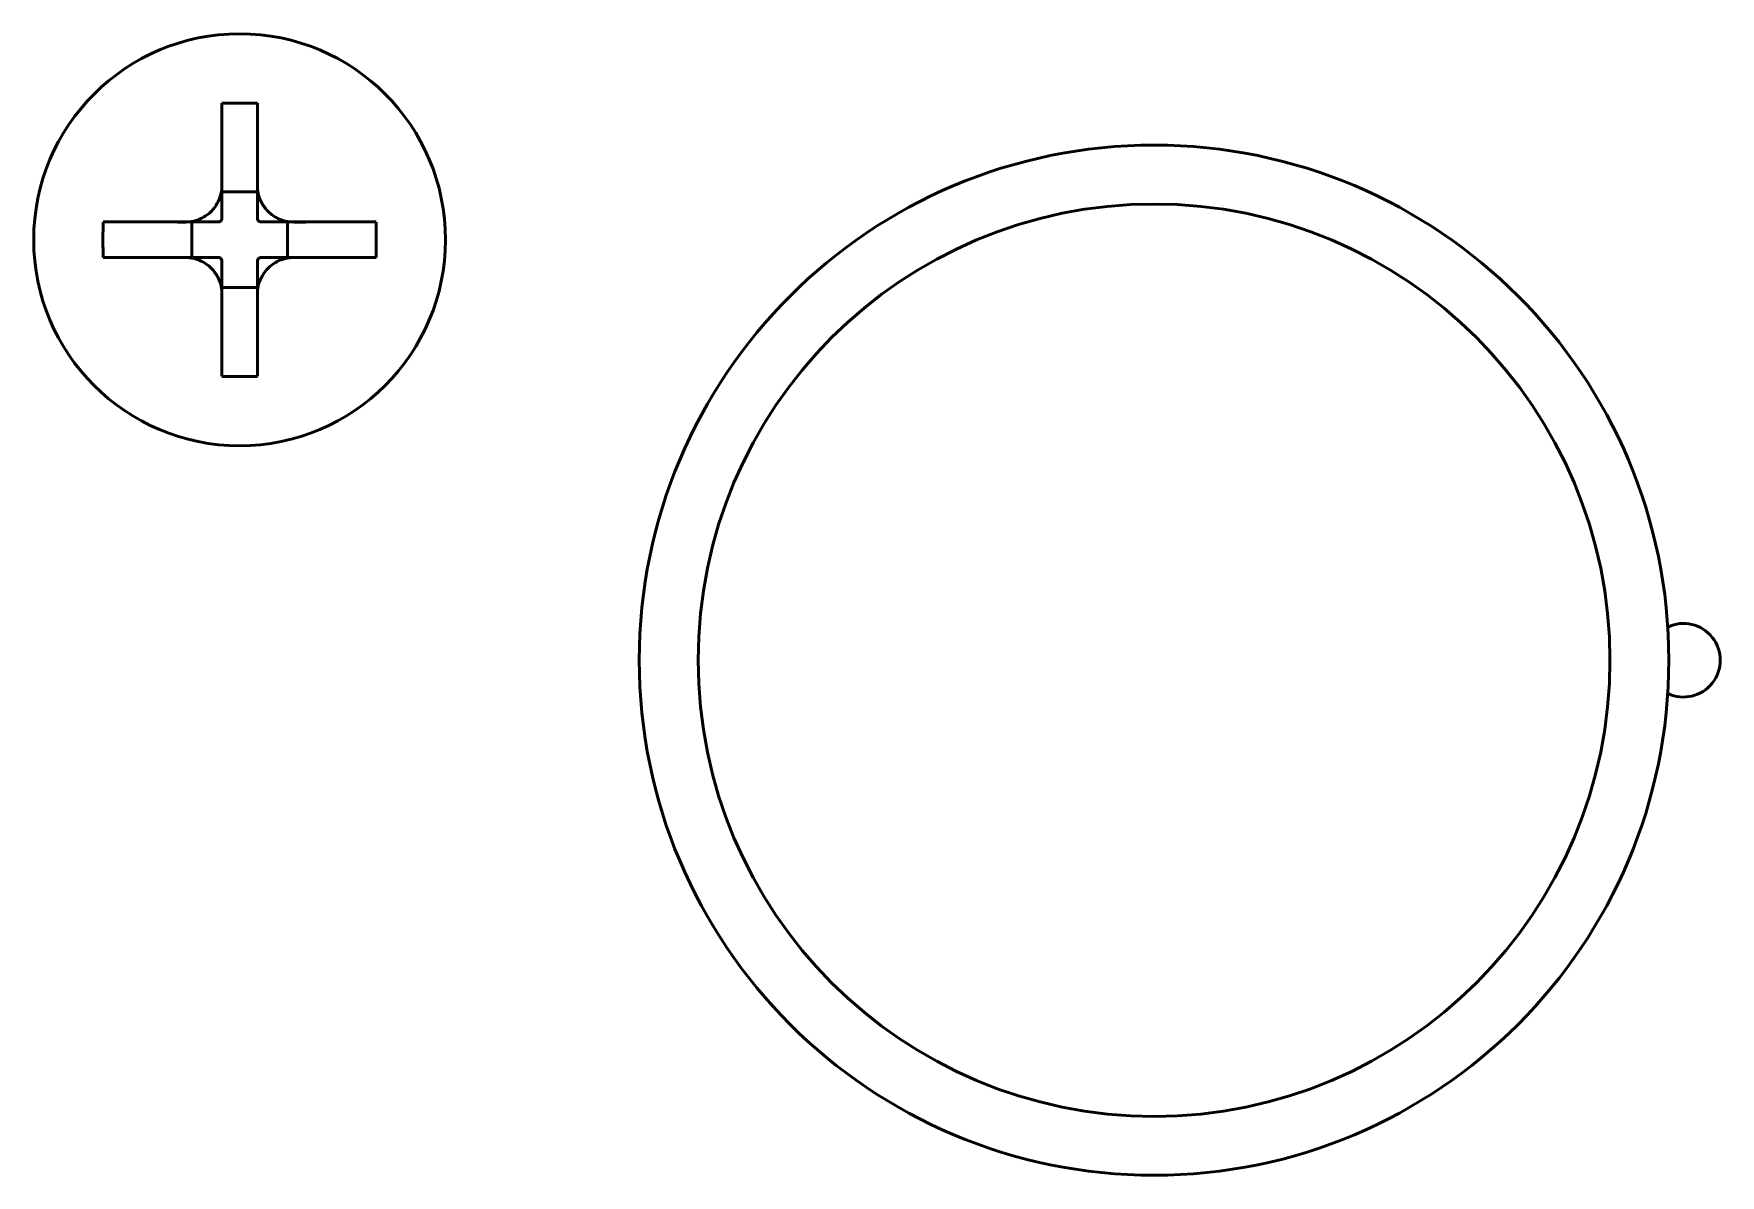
# Model space of a CAD drawing. Header units: millimetres. Extents: x -232 to 1390, y -69 to 653.
# Drawn here: x 547.44 to 570.37, y 350.25 to 365.77 of the extents above; entities that cross this region are included whole.
import ezdxf

# ---------------------------------------------------------------- set-up
doc = ezdxf.new("R2010")
doc.units = ezdxf.units.MM
doc.layers.add('Видимый контур (ГОСТ)', color=7, linetype='Continuous', lineweight=50)

msp = doc.modelspace()

# ---------------------------------------------------------------- linework, layer by layer
at = {"layer": 'Видимый контур (ГОСТ)'}
for p, q in [((549.997, 364.825), (549.997, 363.619)), ((550.48, 364.825), (550.48, 363.619)), ((550.48, 363.619), (549.997, 363.619)), ((548.383, 363.211), (549.588, 363.211)), ((549.588, 363.211), (549.588, 362.728)), ((550.888, 362.728), (550.888, 363.211)), ((552.094, 363.211), (550.888, 363.211)), ((548.383, 362.728), (549.588, 362.728)), ((552.094, 362.728), (550.888, 362.728)), ((549.997, 362.319), (550.48, 362.319)), ((549.997, 361.113), (549.997, 362.319)), ((550.48, 362.319), (550.48, 361.113))]:
    msp.add_line(p, q, dxfattribs=at)
for radius in [7, 6.2]:
    msp.add_circle((562.673, 357.255), radius, dxfattribs=at)
for centre, radius, start, end in [((550.238, 362.969), 2.8, 0, 180), ((550.238, 362.969), 2.8, 180, 0), ((569.873, 357.254), 0.5, 244.5919, 115.4065)]:
    msp.add_arc(centre, radius, start, end, dxfattribs=at)
for centre, major_axis, start_param, end_param in [((550.238, 361.881), (-6.01, 0), 4.672227, 4.752551), ((551.32, 362.969), (0, -5.997), 4.672183, 4.712433), ((549.157, 362.969), (0, 5.997), 4.712345, 4.752595), ((551.32, 362.969), (0, -5.997), 4.712345, 4.752595), ((549.157, 362.969), (0, 5.997), 4.672183, 4.712433), ((550.238, 364.057), (6.01, 0), 4.672227, 4.752551)]:
    msp.add_ellipse(centre, major_axis=major_axis, ratio=0.490261, start_param=start_param, end_param=end_param, dxfattribs=at)
for points, knots in [([(549.997, 364.825), (549.997, 364.531), (549.997, 364.212), (549.997, 363.803), (549.999, 363.721), (549.995, 363.644), (549.99, 363.609), (549.969, 363.533), (549.952, 363.497), (549.894, 363.393), (549.848, 363.35), (549.779, 363.292), (549.725, 363.261), (549.635, 363.227), (549.596, 363.217), (549.495, 363.207), (549.417, 363.211), (549.018, 363.211), (548.686, 363.211), (548.383, 363.211)], [0, 0, 0, 0, 0.092439, 0.092439, 0.122761, 0.122761, 0.149464, 0.149464, 0.181365, 0.181365, 0.254277, 0.254277, 0.417711, 0.417711, 0.537104, 0.537104, 0.717609, 0.717609, 1.42787, 1.42787, 1.42787, 1.42787]), ([(552.094, 363.211), (551.818, 363.211), (551.519, 363.211), (551.104, 363.211), (550.992, 363.205), (550.878, 363.218), (550.839, 363.227), (550.746, 363.263), (550.689, 363.297), (550.595, 363.382), (550.564, 363.427), (550.521, 363.505), (550.506, 363.541), (550.487, 363.612), (550.482, 363.648), (550.479, 363.721), (550.48, 363.804), (550.48, 364.213), (550.48, 364.532), (550.48, 364.825)], [0, 0, 0, 0, 0.086923, 0.086923, 0.1250668, 0.1250668, 0.1460642, 0.1460642, 0.1764191, 0.1764191, 0.2041824, 0.2041824, 0.2287879, 0.2287879, 0.2523015, 0.2523015, 0.2766972, 0.2766972, 0.3493568, 0.3493568, 0.3493568, 0.3493568]), ([(549.997, 363.619), (549.997, 363.562), (549.997, 363.504), (549.997, 363.446), (549.997, 363.434), (549.997, 363.422), (549.997, 363.409), (549.997, 363.393), (549.997, 363.377), (549.997, 363.361), (549.997, 363.35), (549.997, 363.339), (549.997, 363.328), (549.997, 363.316), (549.997, 363.303), (549.997, 363.291), (549.997, 363.287), (549.997, 363.282), (549.997, 363.278), (549.997, 363.272), (549.997, 363.266), (549.997, 363.263), (549.997, 363.257), (549.997, 363.255), (549.997, 363.252), (549.996, 363.251), (549.996, 363.246), (549.992, 363.239), (549.99, 363.235), (549.987, 363.229), (549.983, 363.225), (549.98, 363.222), (549.976, 363.22), (549.972, 363.218), (549.963, 363.212), (549.958, 363.211), (549.955, 363.211), (549.952, 363.211), (549.95, 363.211), (549.94, 363.211), (549.926, 363.211), (549.904, 363.211), (549.885, 363.211), (549.873, 363.211), (549.862, 363.211), (549.85, 363.211), (549.836, 363.211), (549.821, 363.211), (549.806, 363.211), (549.793, 363.211), (549.78, 363.211), (549.767, 363.211), (549.731, 363.211), (549.694, 363.211), (549.657, 363.211), (549.64, 363.211), (549.623, 363.211), (549.606, 363.211), (549.6, 363.211), (549.594, 363.211), (549.588, 363.211)], [0, 0, 0, 0, 0.01728179, 0.01728179, 0.01728179, 0.02100382, 0.02100382, 0.02100382, 0.02577911, 0.02577911, 0.02577911, 0.02916197, 0.02916197, 0.02916197, 0.03278711, 0.03278711, 0.03278711, 0.03412303, 0.03412303, 0.03412303, 0.03602501, 0.03602501, 0.03602501, 0.03897287, 0.03897287, 0.03897287, 0.04130395, 0.04130395, 0.04130395, 0.04277445, 0.04277445, 0.04277445, 0.04386353, 0.04386353, 0.04386353, 0.04650304, 0.04650304, 0.04650304, 0.05027454, 0.05027454, 0.05027454, 0.05593512, 0.05593512, 0.05593512, 0.05935894, 0.05935894, 0.05935894, 0.06382722, 0.06382722, 0.06382722, 0.06769456, 0.06769456, 0.06769456, 0.07865376, 0.07865376, 0.07865376, 0.08375762, 0.08375762, 0.08375762, 0.0855489, 0.0855489, 0.0855489, 0.0855489]), ([(550.888, 363.211), (550.873, 363.211), (550.858, 363.211), (550.842, 363.211), (550.821, 363.211), (550.8, 363.211), (550.778, 363.211), (550.757, 363.211), (550.736, 363.211), (550.714, 363.211), (550.686, 363.211), (550.657, 363.211), (550.629, 363.211), (550.618, 363.211), (550.607, 363.211), (550.596, 363.211), (550.581, 363.211), (550.566, 363.211), (550.552, 363.211), (550.542, 363.211), (550.534, 363.211), (550.53, 363.211), (550.524, 363.211), (550.524, 363.21), (550.519, 363.212), (550.516, 363.212), (550.513, 363.213), (550.508, 363.216), (550.504, 363.218), (550.498, 363.221), (550.494, 363.225), (550.491, 363.228), (550.489, 363.231), (550.487, 363.235), (550.48, 363.248), (550.48, 363.252), (550.48, 363.255), (550.48, 363.257), (550.48, 363.261), (550.48, 363.267), (550.48, 363.307), (550.48, 363.372), (550.48, 363.425), (550.48, 363.484), (550.48, 363.542), (550.48, 363.601), (550.48, 363.607), (550.48, 363.613), (550.48, 363.619)], [0, 0, 0, 0, 0.00462031, 0.00462031, 0.00462031, 0.01100143, 0.01100143, 0.01100143, 0.01741779, 0.01741779, 0.01741779, 0.02594192, 0.02594192, 0.02594192, 0.02929562, 0.02929562, 0.02929562, 0.03369339, 0.03369339, 0.03369339, 0.03641225, 0.03641225, 0.03641225, 0.0397435, 0.0397435, 0.0397435, 0.04130395, 0.04130395, 0.04130395, 0.04277445, 0.04277445, 0.04277445, 0.04380455, 0.04380455, 0.04380455, 0.04758651, 0.04758651, 0.04758651, 0.05027454, 0.05027454, 0.05027454, 0.06617324, 0.06617324, 0.06617324, 0.08368619, 0.08368619, 0.08368619, 0.0855489, 0.0855489, 0.0855489, 0.0855489]), ([(548.383, 362.728), (548.659, 362.728), (548.958, 362.728), (549.373, 362.728), (549.485, 362.733), (549.599, 362.721), (549.638, 362.711), (549.731, 362.675), (549.788, 362.641), (549.882, 362.556), (549.913, 362.511), (549.956, 362.433), (549.971, 362.397), (549.99, 362.326), (549.995, 362.291), (549.998, 362.217), (549.997, 362.135), (549.997, 361.725), (549.997, 361.406), (549.997, 361.113)], [0, 0, 0, 0, 0.086923, 0.086923, 0.1250667, 0.1250667, 0.1460642, 0.1460642, 0.1764191, 0.1764191, 0.2041823, 0.2041823, 0.2287878, 0.2287878, 0.2523014, 0.2523014, 0.276697, 0.276697, 0.3493565, 0.3493565, 0.3493565, 0.3493565]), ([(549.588, 362.728), (549.646, 362.728), (549.703, 362.728), (549.76, 362.728), (549.767, 362.728), (549.774, 362.728), (549.781, 362.728), (549.785, 362.728), (549.788, 362.728), (549.792, 362.728), (549.844, 362.728), (549.881, 362.728), (549.947, 362.728), (549.958, 362.728), (549.964, 362.725), (549.969, 362.723), (549.976, 362.719), (549.98, 362.716), (549.983, 362.713), (549.983, 362.713), (549.984, 362.712), (549.985, 362.711), (549.985, 362.711), (549.988, 362.708), (549.991, 362.701), (549.994, 362.696), (549.997, 362.691), (549.997, 362.678), (549.997, 362.675), (549.997, 362.672), (549.997, 362.668), (549.997, 362.652), (549.997, 362.636), (549.997, 362.62), (549.997, 362.557), (549.997, 362.493), (549.997, 362.43), (549.997, 362.411), (549.997, 362.392), (549.997, 362.373), (549.997, 362.355), (549.997, 362.337), (549.997, 362.319)], [0, 0, 0, 0, 0.01712735, 0.01712735, 0.01712735, 0.01927917, 0.01927917, 0.01927917, 0.02032175, 0.02032175, 0.02032175, 0.03596043, 0.03596043, 0.03596043, 0.03848561, 0.03848561, 0.03848561, 0.04218858, 0.04218858, 0.04218858, 0.04327355, 0.04327355, 0.04327355, 0.04435852, 0.04435852, 0.04435852, 0.04524693, 0.04524693, 0.04524693, 0.04543196, 0.04543196, 0.04543196, 0.04616418, 0.04616418, 0.04616418, 0.0490821, 0.0490821, 0.0490821, 0.04994939, 0.04994939, 0.04994939, 0.05078029, 0.05078029, 0.05078029, 0.05078029]), ([(550.48, 361.113), (550.48, 361.407), (550.48, 361.727), (550.48, 362.136), (550.478, 362.218), (550.482, 362.294), (550.487, 362.329), (550.508, 362.405), (550.525, 362.442), (550.583, 362.545), (550.629, 362.588), (550.697, 362.647), (550.752, 362.678), (550.842, 362.712), (550.881, 362.721), (550.982, 362.732), (551.06, 362.728), (551.459, 362.728), (551.791, 362.728), (552.094, 362.728)], [0, 0, 0, 0, 0.092439, 0.092439, 0.122761, 0.122761, 0.149464, 0.149464, 0.181364, 0.181364, 0.254276, 0.254276, 0.417709, 0.417709, 0.5371, 0.5371, 0.717602, 0.717602, 1.427848, 1.427848, 1.427848, 1.427848]), ([(550.48, 362.319), (550.48, 362.416), (550.48, 362.514), (550.48, 362.611), (550.48, 362.623), (550.48, 362.635), (550.48, 362.647), (550.48, 362.653), (550.48, 362.658), (550.48, 362.664), (550.48, 362.67), (550.48, 362.675), (550.48, 362.678), (550.48, 362.682), (550.48, 362.684), (550.48, 362.686), (550.481, 362.688), (550.481, 362.692), (550.485, 362.699), (550.487, 362.704), (550.49, 362.709), (550.494, 362.713), (550.497, 362.716), (550.501, 362.719), (550.505, 362.721), (550.511, 362.725), (550.516, 362.726), (550.519, 362.727), (550.524, 362.728), (550.524, 362.728), (550.53, 362.728), (550.558, 362.728), (550.64, 362.728), (550.698, 362.728), (550.762, 362.728), (550.825, 362.728), (550.888, 362.728)], [0, 0, 0, 0, 0.02916197, 0.02916197, 0.02916197, 0.03278711, 0.03278711, 0.03278711, 0.03444618, 0.03444618, 0.03444618, 0.03641225, 0.03641225, 0.03641225, 0.0388581, 0.0388581, 0.0388581, 0.04130395, 0.04130395, 0.04130395, 0.04277445, 0.04277445, 0.04277445, 0.04386353, 0.04386353, 0.04386353, 0.04587517, 0.04587517, 0.04587517, 0.04913665, 0.04913665, 0.04913665, 0.06653697, 0.06653697, 0.06653697, 0.0855489, 0.0855489, 0.0855489, 0.0855489])]:
    msp.add_open_spline(points, degree=3, knots=knots, dxfattribs=at)

doc.saveas('drawing.dxf')
